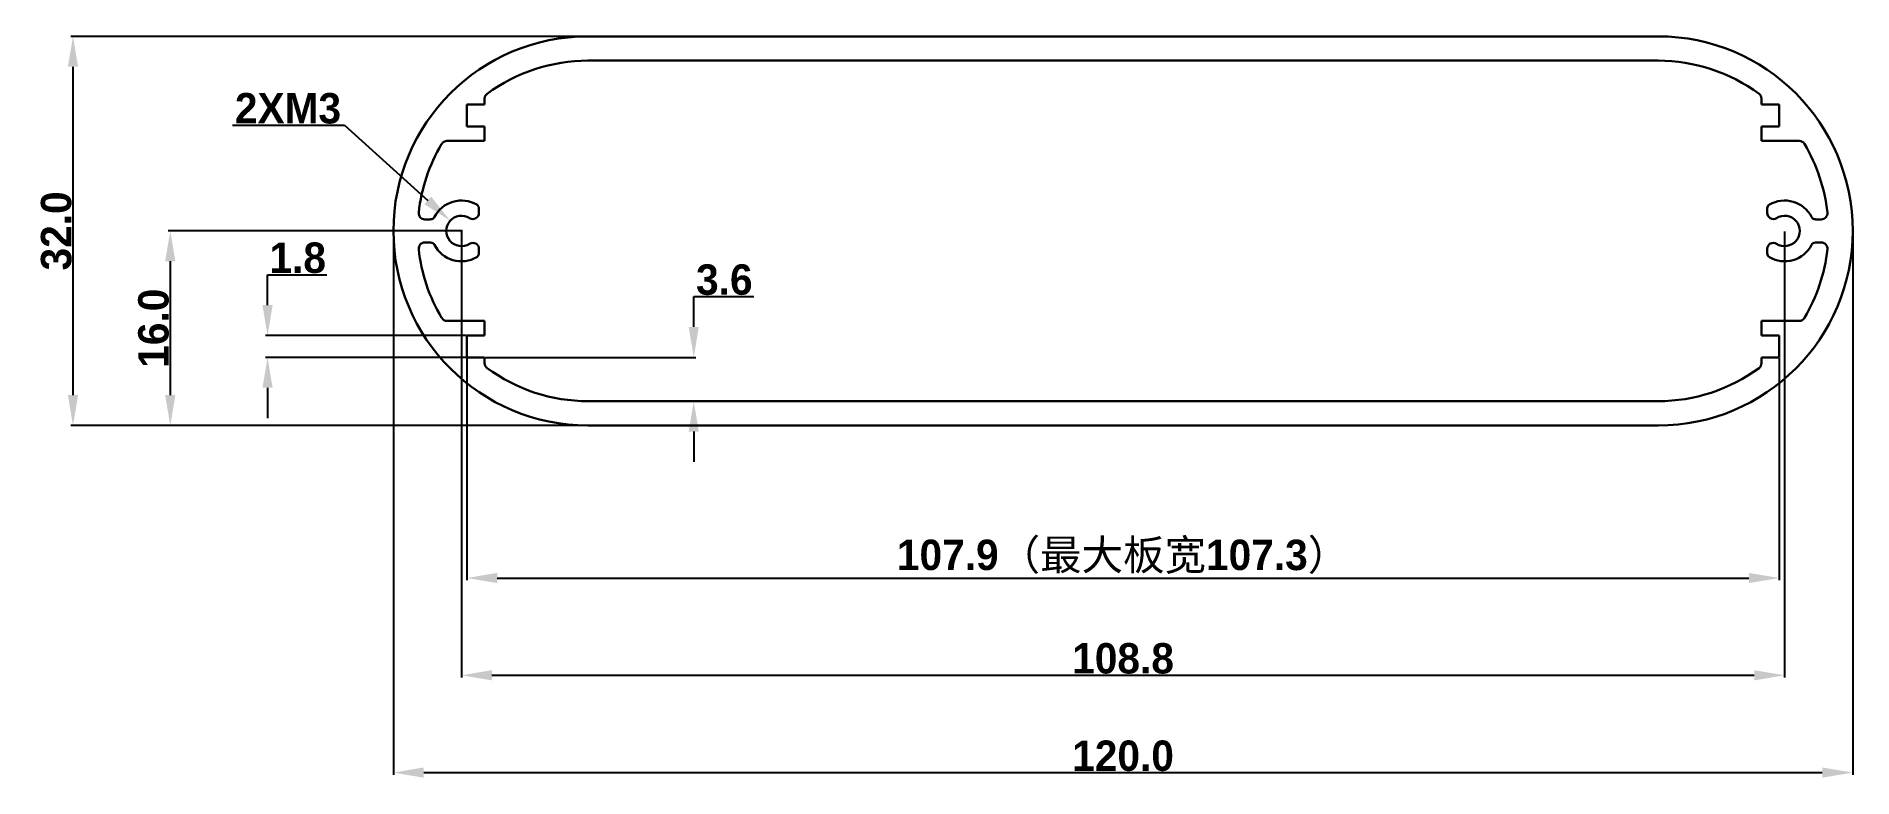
# Model space of a CAD drawing. Header units: inches. Extents: x 1132 to 1282, y 147 to 208.
import ezdxf

# ---------------------------------------------------------------- set-up
doc = ezdxf.new("R2010")
doc.units = ezdxf.units.IN
doc.header["$MEASUREMENT"] = 0
doc.layers.get('Defpoints').update_dxf_attribs({"color": 3, "lineweight": 5})
for name, color, linetype, lineweight in [('壳体层', 7, 'Continuous', 30), ('标注层', 7, 'Continuous', 5), ('槽宽标注', 30, 'Continuous', 5)]:
    doc.layers.add(name, color=color, linetype=linetype, lineweight=lineweight)
doc.styles.get("Standard").update_dxf_attribs({"font": ''})
doc.styles.get('Standard').set_extended_font_data('阿里巴巴普惠体 2.0 65 Medium', bold=True)
doc.dimstyles.get("Standard").update_dxf_attribs({"dimtxt": 2.5, "dimasz": 2.5, "dimexe": 0.18, "dimexo": 0.0625, "dimgap": 0.09, "dimtad": 1, "dimtoh": 1, "dimdec": 1, "dimzin": 0, "dimdsep": 46, "dimtxsty": 'Standard', "dimcen": 0.09, "dimadec": 0, "dimazin": 0, "dimtfac": 1, "dimtdec": 1, "dimtofl": 0, "dimtmove": 0, "dimatfit": 3, "dimfxl": 1, "dimtolj": 1, "dimtzin": 0, "dimarcsym": 0})

# ---------------------------------------------------------------- blocks, each defined once
blk = doc.blocks.new('*D88')
at = {"layer": 'Defpoints', "color": 0, "transparency": 16777216}
for p in [(1151.43, 182.96), (1167.82, 182.96), (1167.82, 181.16)]:
    blk.add_point(p, dxfattribs=at)
at = {"layer": '标注层', "color": 0, "linetype": 'Continuous', "lineweight": -2, "transparency": 16777216}
for p, q in [((1151.43, 185.46), (1151.43, 187.96)), ((1151.43, 187.96), (1156.3, 187.96)), ((1167.76, 182.96), (1151.25, 182.96)), ((1167.76, 181.16), (1151.25, 181.16)), ((1151.43, 178.66), (1151.43, 176.16))]:
    blk.add_line(p, q, dxfattribs=at)
at = {"layer": '标注层', "color": 0, "transparency": 16777216}
for points in [[(1151.01, 185.46), (1151.85, 185.46), (1151.43, 182.96)], [(1151.01, 178.66), (1151.85, 178.66), (1151.43, 181.16)]]:
    blk.add_solid(points, dxfattribs=at)
at = {"layer": '标注层', "color": 0, "transparency": 16777216, "insert": (1153.91, 189.34), "char_height": 2.5, "attachment_point": 5}
blk.add_mtext('\\A1;1.8', dxfattribs=at)
blk = doc.blocks.new('*D89')
at = {"layer": 'Defpoints', "color": 0, "transparency": 16777216}
for p in [(1169.28, 181.16), (1184.03, 177.56), (1186.48, 177.56)]:
    blk.add_point(p, dxfattribs=at)
at = {"layer": '标注层', "color": 0, "linetype": 'Continuous', "lineweight": -2, "transparency": 16777216}
for p, q in [((1186.48, 183.66), (1186.48, 186.16)), ((1186.48, 186.16), (1191.42, 186.16)), ((1169.34, 181.16), (1186.66, 181.16)), ((1184.09, 177.56), (1186.66, 177.56)), ((1186.48, 175.06), (1186.48, 172.56))]:
    blk.add_line(p, q, dxfattribs=at)
at = {"layer": '标注层', "color": 0, "transparency": 16777216}
for points in [[(1186.06, 183.66), (1186.89, 183.66), (1186.48, 181.16)], [(1186.06, 175.06), (1186.89, 175.06), (1186.48, 177.56)]]:
    blk.add_solid(points, dxfattribs=at)
at = {"layer": '标注层', "color": 0, "transparency": 16777216, "insert": (1188.99, 187.54), "char_height": 2.5, "attachment_point": 5}
blk.add_mtext('\\A1;3.6', dxfattribs=at)
blk = doc.blocks.new('*D90')
at = {"layer": 'Defpoints', "color": 0, "transparency": 16777216}
for p in [(1167.38, 191.56), (1143.43, 175.56), (1177.78, 175.56)]:
    blk.add_point(p, dxfattribs=at)
at = {"layer": '标注层', "color": 0, "linetype": 'Continuous', "lineweight": -2, "transparency": 16777216}
for p, q in [((1167.32, 191.56), (1143.25, 191.56)), ((1143.43, 189.06), (1143.43, 178.06)), ((1177.72, 175.56), (1143.25, 175.56))]:
    blk.add_line(p, q, dxfattribs=at)
at = {"layer": '标注层', "color": 0, "transparency": 16777216}
for points in [[(1143.01, 189.06), (1143.85, 189.06), (1143.43, 191.56)], [(1143.01, 178.06), (1143.85, 178.06), (1143.43, 175.56)]]:
    blk.add_solid(points, dxfattribs=at)
at = {"layer": '标注层', "color": 0, "transparency": 16777216, "insert": (1142.06, 183.56), "char_height": 2.5, "attachment_point": 5, "rotation": 90}
blk.add_mtext('\\A1;16.0', dxfattribs=at)
blk = doc.blocks.new('*D91')
at = {"layer": 'Defpoints', "color": 0, "transparency": 16777216}
for p in [(1184.63, 207.56), (1135.43, 175.56), (1179.9, 175.56)]:
    blk.add_point(p, dxfattribs=at)
at = {"layer": '标注层', "color": 0, "linetype": 'Continuous', "lineweight": -2, "transparency": 16777216}
for p, q in [((1184.56, 207.56), (1135.25, 207.56)), ((1135.43, 205.06), (1135.43, 178.06)), ((1179.84, 175.56), (1135.25, 175.56))]:
    blk.add_line(p, q, dxfattribs=at)
at = {"layer": '标注层', "color": 0, "transparency": 16777216}
for points in [[(1135.01, 205.06), (1135.85, 205.06), (1135.43, 207.56)], [(1135.01, 178.06), (1135.85, 178.06), (1135.43, 175.56)]]:
    blk.add_solid(points, dxfattribs=at)
at = {"layer": '标注层', "color": 0, "transparency": 16777216, "insert": (1134.06, 191.56), "char_height": 2.5, "attachment_point": 5, "rotation": 90}
blk.add_mtext('\\A1;32.0', dxfattribs=at)
blk = doc.blocks.new('*D92')
at = {"layer": 'Defpoints', "color": 0, "transparency": 16777216}
for p in [(1167.82, 181.16), (1275.74, 181.16), (1275.74, 163.02)]:
    blk.add_point(p, dxfattribs=at)
at = {"layer": '槽宽标注', "color": 0, "linetype": 'Continuous', "lineweight": -2, "transparency": 16777216}
for p, q in [((1167.82, 181.1), (1167.82, 162.84)), ((1275.74, 181.1), (1275.74, 162.84)), ((1170.32, 163.02), (1273.24, 163.02))]:
    blk.add_line(p, q, dxfattribs=at)
at = {"layer": '槽宽标注', "color": 0, "transparency": 16777216}
for points in [[(1170.32, 163.44), (1170.32, 162.6), (1167.82, 163.02)], [(1273.24, 163.44), (1273.24, 162.6), (1275.74, 163.02)]]:
    blk.add_solid(points, dxfattribs=at)
at = {"layer": '槽宽标注', "color": 0, "transparency": 16777216, "insert": (1221.78, 164.76), "char_height": 2.5, "attachment_point": 5}
blk.add_mtext('\\A1;107.9（最大板宽107.3）', dxfattribs=at)
blk = doc.blocks.new('*D93')
at = {"layer": 'Defpoints', "color": 0, "transparency": 16777216}
for p in [(1167.38, 191.56), (1276.18, 191.56), (1276.18, 155.02)]:
    blk.add_point(p, dxfattribs=at)
at = {"layer": '标注层', "color": 0, "linetype": 'Continuous', "lineweight": -2, "transparency": 16777216}
for p, q in [((1167.38, 191.5), (1167.38, 154.84)), ((1276.18, 191.5), (1276.18, 154.84)), ((1169.88, 155.02), (1273.68, 155.02))]:
    blk.add_line(p, q, dxfattribs=at)
at = {"layer": '标注层', "color": 0, "transparency": 16777216}
for points in [[(1169.88, 155.44), (1169.88, 154.6), (1167.38, 155.02)], [(1273.68, 155.44), (1273.68, 154.6), (1276.18, 155.02)]]:
    blk.add_solid(points, dxfattribs=at)
at = {"layer": '标注层', "color": 0, "transparency": 16777216, "insert": (1221.78, 156.4), "char_height": 2.5, "attachment_point": 5}
blk.add_mtext('\\A1;108.8', dxfattribs=at)
blk = doc.blocks.new('*D94')
at = {"layer": 'Defpoints', "color": 0, "transparency": 16777216}
for p in [(1161.78, 191.56), (1281.78, 191.56), (1281.78, 147.02)]:
    blk.add_point(p, dxfattribs=at)
at = {"layer": '标注层', "color": 0, "linetype": 'Continuous', "lineweight": -2, "transparency": 16777216}
for p, q in [((1161.78, 191.5), (1161.78, 146.84)), ((1281.78, 191.5), (1281.78, 146.84)), ((1164.28, 147.02), (1279.28, 147.02))]:
    blk.add_line(p, q, dxfattribs=at)
at = {"layer": '标注层', "color": 0, "transparency": 16777216}
for points in [[(1164.28, 147.44), (1164.28, 146.6), (1161.78, 147.02)], [(1279.28, 147.44), (1279.28, 146.6), (1281.78, 147.02)]]:
    blk.add_solid(points, dxfattribs=at)
at = {"layer": '标注层', "color": 0, "transparency": 16777216, "insert": (1221.78, 148.39), "char_height": 2.5, "attachment_point": 5}
blk.add_mtext('\\A1;120.0', dxfattribs=at)
blk = doc.blocks.new('*D95')
at = {"layer": 'Defpoints', "color": 0, "transparency": 16777216}
for p in [(1166.45, 192.4), (1167.38, 191.56)]:
    blk.add_point(p, dxfattribs=at)
at = {"layer": '标注层', "color": 0, "linetype": 'Continuous', "lineweight": -2, "transparency": 16777216}
for p, q in [((1148.56, 200.26), (1157.75, 200.26)), ((1157.75, 200.26), (1164.6, 194.07))]:
    blk.add_line(p, q, dxfattribs=at)
at = {"layer": '标注层', "color": 0, "lineweight": -2, "transparency": 16777216}
for p, q in [((1167.29, 191.56), (1167.47, 191.56)), ((1167.38, 191.47), (1167.38, 191.65))]:
    blk.add_line(p, q, dxfattribs=at)
at = {"layer": '标注层', "color": 0, "transparency": 16777216}
blk.add_solid([(1164.88, 194.38), (1164.32, 193.76), (1166.45, 192.4)], dxfattribs=at)
at = {"layer": '标注层', "color": 0, "transparency": 16777216, "insert": (1153.11, 201.63), "char_height": 2.5, "attachment_point": 5}
blk.add_mtext('\\A1;2XM3', dxfattribs=at)

msp = doc.modelspace()

# ---------------------------------------------------------------- linework, layer by layer
at = {"layer": '壳体层'}
for p, q in [((1177.78, 207.56), (1265.78, 207.56)), ((1177.78, 205.56), (1265.78, 205.56)), ((1167.82, 201.96), (1169.28, 201.96)), ((1167.82, 201.96), (1167.82, 200.16)), ((1169.28, 201.96), (1169.28, 202.44)), ((1274.28, 201.96), (1274.28, 202.44)), ((1275.74, 201.96), (1274.28, 201.96)), ((1275.74, 201.96), (1275.74, 200.16)), ((1167.82, 200.16), (1169.28, 200.16)), ((1169.28, 200.16), (1169.28, 198.96)), ((1274.28, 200.16), (1274.28, 198.96)), ((1275.74, 200.16), (1274.28, 200.16)), ((1166.18, 198.96), (1169.28, 198.96)), ((1277.38, 198.96), (1274.28, 198.96)), ((1168.81, 193.42), (1168.81, 193.04)), ((1274.75, 193.42), (1274.75, 193.04)), ((1164.84, 192.51), (1164.36, 192.51)), ((1278.72, 192.51), (1279.2, 192.51)), ((1164.84, 190.61), (1164.36, 190.61)), ((1168.81, 189.71), (1168.81, 190.08)), ((1274.75, 189.71), (1274.75, 190.08)), ((1278.72, 190.61), (1279.2, 190.61)), ((1166.18, 184.16), (1169.28, 184.16)), ((1169.28, 182.96), (1169.28, 184.16)), ((1274.28, 182.96), (1274.28, 184.16)), ((1277.38, 184.16), (1274.28, 184.16)), ((1167.82, 182.96), (1169.28, 182.96)), ((1167.82, 181.16), (1167.82, 182.96)), ((1275.74, 182.96), (1274.28, 182.96)), ((1275.74, 181.16), (1275.74, 182.96)), ((1167.82, 181.16), (1169.28, 181.16)), ((1169.28, 181.16), (1169.28, 180.69)), ((1275.74, 181.16), (1274.28, 181.16)), ((1274.28, 181.16), (1274.28, 180.69)), ((1265.78, 177.56), (1177.78, 177.56)), ((1265.78, 175.56), (1177.78, 175.56))]:
    msp.add_line(p, q, dxfattribs=at)
for centre, radius, start, end in [((1177.78, 191.56), 16, 90, 270), ((1265.78, 191.56), 16, 270, 90), ((1177.78, 191.56), 14, 90, 126.3412), ((1265.78, 191.56), 14, 53.6588, 90), ((1169.78, 202.44), 0.5, 126.3412, 180), ((1273.78, 202.44), 0.5, 0, 53.6588), ((1177.78, 191.56), 14, 149.2621, 173.8256), ((1166.18, 198.46), 0.5, 90, 149.2621), ((1277.38, 198.46), 0.5, 30.7379, 90), ((1265.78, 191.56), 14, 6.1744, 30.7379), ((1164.36, 193.01), 0.5, 173.8256, 270), ((1164.84, 192.87), 0.357, 270, 332.7204), ((1167.38, 191.56), 2.5, 60, 152.7204), ((1167.38, 191.56), 1.25, 57.9752, 302.0248), ((1168.31, 193.04), 0.5, 237.9752, 0), ((1168.45, 193.42), 0.357, 0, 60), ((1275.11, 193.42), 0.357, 120, 180), ((1275.25, 193.04), 0.5, 180, 302.0248), ((1276.18, 191.56), 2.5, 27.2796, 120), ((1276.18, 191.56), 1.25, 237.9752, 122.0248), ((1278.72, 192.87), 0.357, 207.2796, 270), ((1279.2, 193.01), 0.5, 270, 6.1744), ((1164.36, 190.11), 0.5, 90, 186.1744), ((1177.78, 191.56), 14, 186.1744, 210.7379), ((1164.84, 190.25), 0.357, 27.2796, 90), ((1167.38, 191.56), 2.5, 207.2796, 300), ((1168.31, 190.08), 0.5, 0, 122.0248), ((1168.45, 189.71), 0.357, 300, 0), ((1275.25, 190.08), 0.5, 57.9752, 180), ((1275.11, 189.71), 0.357, 180, 240), ((1276.18, 191.56), 2.5, 240, 332.7204), ((1265.78, 191.56), 14, 329.2621, 353.8256), ((1278.72, 190.25), 0.357, 90, 152.7204), ((1279.2, 190.11), 0.5, 353.8256, 90), ((1166.18, 184.66), 0.5, 210.7379, 270), ((1277.38, 184.66), 0.5, 270, 329.2621), ((1169.78, 180.69), 0.5, 180, 233.6588), ((1177.78, 191.56), 14, 233.6588, 270), ((1265.78, 191.56), 14, 270, 306.3412), ((1273.78, 180.69), 0.5, 306.3412, 0)]:
    msp.add_arc(centre, radius, start, end, dxfattribs=at)

# ---------------------------------------------------------------- dimensions: what is measured, and where the dimension line sits
at = {"layer": '标注层'}
for base, p1, p2, override, picture, middle in [((1135.43, 175.56), (1184.63, 207.56), (1179.9, 175.56), {"dimtmove": 0, "dimfxl": 0.3, "dimarcsym": 1}, '*D91', (1135.43, 191.56)), ((1143.43, 175.56), (1167.38, 191.56), (1177.78, 175.56), {"dimtmove": 0, "dimfxl": 0.3, "dimarcsym": 1}, '*D90', (1143.43, 183.56)), ((1186.48, 177.56), (1169.28, 181.16), (1184.03, 177.56), {"dimfxl": 0.3, "dimarcsym": 1}, '*D89', (1188.99, 186.16))]:
    dim = msp.add_linear_dim(base=base, p1=p1, p2=p2, angle=90, dimstyle='Standard', override=override, dxfattribs=at)
    dim.commit()
    dim.dimension.update_dxf_attribs({"geometry": picture, "text_midpoint": middle, "dimtype": 160})
dim = msp.add_radius_dim(center=(1167.38, 191.56), mpoint=(1166.45, 192.4), text='2XM3', dimstyle='Standard', override={"dimfxl": 0.3, "dimarcsym": 1}, dxfattribs=at)
dim.commit()
dim.dimension.update_dxf_attribs({"geometry": '*D95', "text_midpoint": (1153.11, 200.26), "dimtype": 164})
for base, p1, p2, picture, middle in [((1281.78, 147.02), (1161.78, 191.56), (1281.78, 191.56), '*D94', (1221.78, 147.02)), ((1276.18, 155.02), (1167.38, 191.56), (1276.18, 191.56), '*D93', (1221.78, 155.02))]:
    dim = msp.add_linear_dim(base=base, p1=p1, p2=p2, dimstyle='Standard', override={"dimtmove": 0, "dimfxl": 0.3, "dimarcsym": 1}, dxfattribs=at)
    dim.commit()
    dim.dimension.update_dxf_attribs({"geometry": picture, "text_midpoint": middle, "dimtype": 160})
dim = msp.add_linear_dim(base=(1151.43, 182.96), p1=(1167.82, 181.16), p2=(1167.82, 182.96), angle=90, dimstyle='Standard', override={"dimtmove": 0, "dimfxl": 0.3, "dimarcsym": 1}, dxfattribs=at)
dim.commit()
dim.dimension.update_dxf_attribs({"geometry": '*D88', "text_midpoint": (1153.91, 189.34)})
at = {"layer": '槽宽标注'}
dim = msp.add_linear_dim(base=(1275.74, 163.02), p1=(1167.82, 181.16), p2=(1275.74, 181.16), text='<>（最大板宽107.3）', dimstyle='Standard', override={"dimtmove": 0, "dimfxl": 0.3, "dimarcsym": 1}, dxfattribs=at)
dim.commit()
dim.dimension.update_dxf_attribs({"geometry": '*D92', "text_midpoint": (1221.78, 164.76)})

doc.saveas('drawing.dxf')
